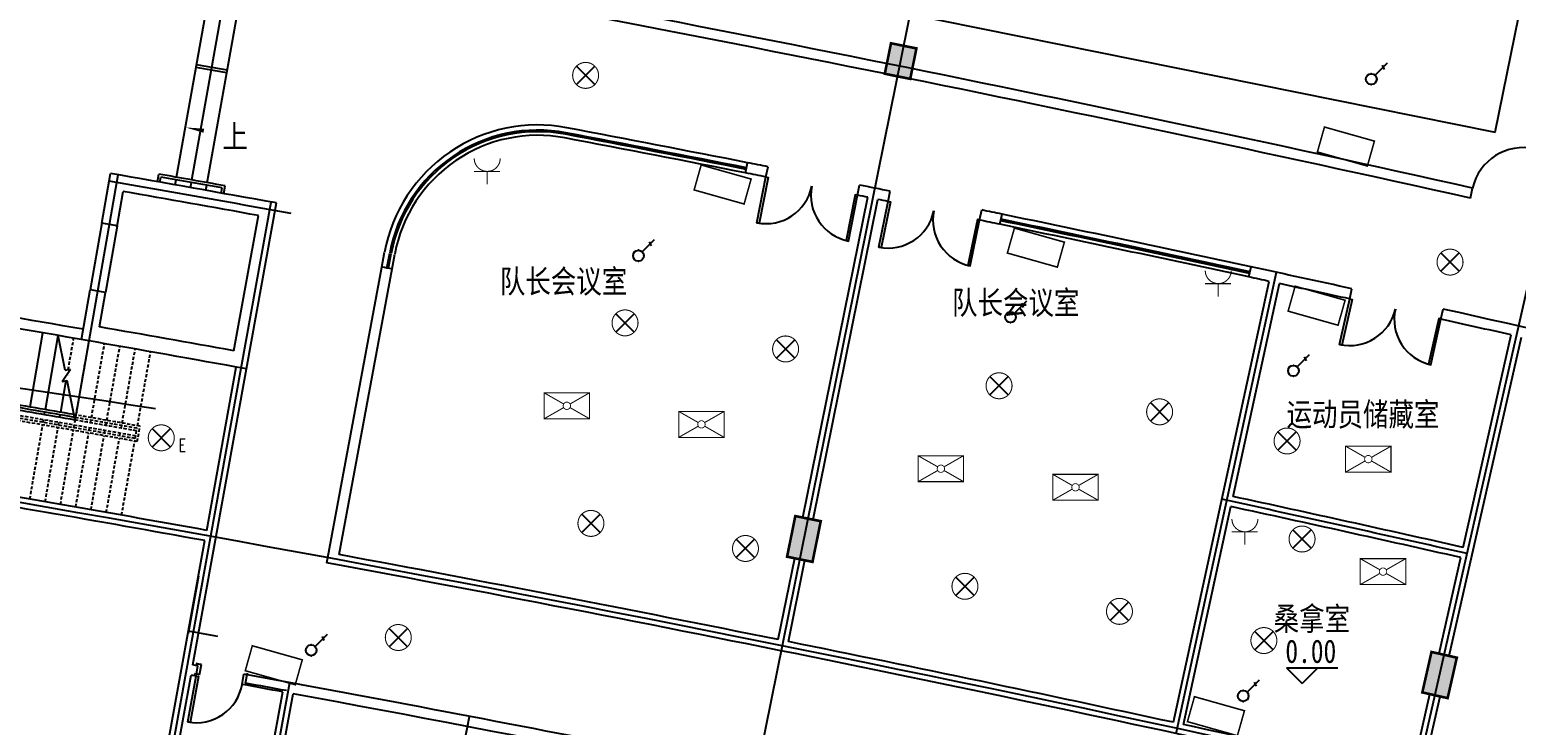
# Model space of a CAD drawing. Extents: x 23618587 to 48466785, y 42305484 to 86624613.
# Drawn here: x 24241519 to 24270158, y 43364513 to 43377924 of the extents above; entities that cross this region are included whole.
import ezdxf

# ---------------------------------------------------------------- set-up
doc = ezdxf.new("R2010")
doc.units = 0
doc.header["$MEASUREMENT"] = 0
doc.linetypes.add('HIDDEN', pattern=[9.525, 6.35, -3.175])
doc.layers.get('0').update_dxf_attribs({"linetype": 'CONTINUOUS'})
for name, color, linetype in [('AC-W', 7, 'CONTINUOUS'), ('楼控', 1, 'CONTINUOUS'), ('设备-动力', 3, 'CONTINUOUS'), ('设备-插座', 3, 'CONTINUOUS'), ('设备-照明', 3, 'CONTINUOUS'), ('设备-箱柜', 3, 'CONTINUOUS')]:
    doc.layers.add(name, color=color, linetype=linetype)
doc.styles.add('IDQSTYLE', font='simplex.shx', dxfattribs={"width": 0.7, "bigfont": 'hzfs1.shx'})
doc.styles.add('Q1', font='SimSun.ttf', dxfattribs={"width": 0.8, "height": 450})

# ---------------------------------------------------------------- blocks, each defined once
blk = doc.blocks.new('HC000426')
at = {"color": 0, "linetype": 'Continuous', "const_width": 0.3}
blk.add_lwpolyline([(5, 2.5), (-5, 2.5), (-5, -2.5), (5, -2.5)], close=True, dxfattribs=at)
at = {"color": 0, "style": 'IDQSTYLE', "width": 0.7}
blk.add_attdef('PSFHATT', (7, -2.5), '', height=2.5, dxfattribs=at)
blk = doc.blocks.new('HC002297100793')
at = {"color": 0}
for p, q in [((0.74, 1.78), (3.12, 4.17)), ((2.09, 3.72), (2.47, 2.92))]:
    blk.add_line(p, q, dxfattribs=at)
blk.add_circle((0, 1.04), 1.04, dxfattribs=at)
for p in [(-1.04, 1.04), (0, 2.08), (0, 0), (1.04, 1.04)]:
    blk.add_point(p, dxfattribs=at)
at = {"color": 0, "width": 0.7}
blk.add_attdef('PSFHATT', (3.15, 0), '', height=0.025, dxfattribs=at)
blk = doc.blocks.new('HC001494')
at = {"color": 0, "linetype": 'Continuous'}
for p, q in [((-1.77, 1.77), (1.77, -1.77)), ((1.77, 1.77), (-1.77, -1.77))]:
    blk.add_line(p, q, dxfattribs=at)
at = {"color": 0, "linetype": 'Continuous', "const_width": 0.2}
blk.add_lwpolyline([(1.77, -1.77, 0.198912), (2.5, 0, 0.198912), (1.77, 1.77, 0.198912), (0, 2.5, 0.198912), (-1.77, 1.77, 0.198912), (-2.5, 0, 0.198912), (-1.77, -1.77, 0.198912), (0, -2.5, 0.198912)], format="xyb", close=True, dxfattribs=at)
at = {"color": 0, "style": 'IDQSTYLE', "width": 0.7}
blk.add_attdef('PSFHATT', (4.5, -2.5), '', height=2.5, dxfattribs=at)
blk = doc.blocks.new('HC001847003903')
at = {"color": 0, "linetype": 'Continuous'}
for p, q in [((-1.77, 1.77), (1.77, -1.77)), ((1.77, 1.77), (-1.77, -1.77))]:
    blk.add_line(p, q, dxfattribs=at)
at = {"color": 0, "linetype": 'Continuous', "const_width": 0.2}
blk.add_lwpolyline([(1.77, -1.77, 0.198912), (2.5, 0, 0.198912), (1.77, 1.77, 0.198912), (0, 2.5, 0.198912), (-1.77, 1.77, 0.198912), (-2.5, 0, 0.198912), (-1.77, -1.77, 0.198912), (0, -2.5, 0.198912)], format="xyb", close=True, dxfattribs=at)
at = {"color": 0, "style": 'IDQSTYLE', "width": 0.7}
blk.add_attdef('E', (3.36, -2.66), '', height=2.5, dxfattribs=at)
at = {"color": 0, "width": 0.7}
blk.add_attdef('PSFHATT', (6.44, -2.66), '', height=2.5, dxfattribs=at)
blk = doc.blocks.new('HC000704')
at = {"color": 0, "linetype": 'Continuous', "const_width": 0.2}
for points in [[(-0.61, 0.35), (-4.38, 2.5)], [(-4.38, 2.5), (4.37, 2.5), (4.37, -2.5), (-4.38, -2.5), (-4.38, 2.5)], [(4.37, 2.5), (0.61, 0.35)], [(-0.61, -0.35), (-4.38, -2.5)], [(0.61, -0.35), (4.37, -2.5)]]:
    blk.add_lwpolyline(points, dxfattribs=at)
at = {"color": 0, "linetype": 'Continuous', "const_width": 0.16}
blk.add_lwpolyline([(0, -0.71, 0.198912), (0.5, -0.5, 0.198912), (0.71, 0, 0.198912), (0.5, 0.5, 0.198912), (0, 0.71, 0.198912), (-0.5, 0.5, 0.198912), (-0.71, 0, 0.198912), (-0.5, -0.5, 0.198912)], format="xyb", close=True, dxfattribs=at)
at = {"color": 0, "style": 'IDQSTYLE', "width": 0.7}
blk.add_attdef('PSFHATT', (6.37, -2.5), '', height=2.5, dxfattribs=at)
blk = doc.blocks.new('HC000133')
at = {"color": 0, "linetype": 'Continuous', "const_width": 0.2}
blk.add_lwpolyline([(-2.5, 5, 0.198912), (-1.77, 3.23, 0.198912), (0, 2.5, 0.198912), (1.77, 3.23, 0.198912), (2.5, 5)], format="xyb", dxfattribs=at)
for points in [[(-2.55, 2.48), (2.48, 2.48)], [(0, 2.5), (0, 0)]]:
    blk.add_lwpolyline(points, dxfattribs=at)
at = {"color": 0, "style": 'IDQSTYLE', "width": 0.7}
blk.add_attdef('PSFHATT', (4.5, 0), '', height=2.5, dxfattribs=at)

msp = doc.modelspace()

# ---------------------------------------------------------------- hatches: boundary and pattern name
at = {"layer": 'AC-W'}
for points in [[(24258482.83957, 43376975.09085), (24258601.7353, 43377563.19271), (24258111.64949, 43377662.26793), (24257992.75376, 43377074.16606)], [(24256758.51753, 43368447.72198), (24256268.44279, 43368546.85189), (24256109.83492, 43367762.7323), (24256599.90967, 43367663.60238)], [(24268524.83761, 43365926.95258), (24269012.51099, 43365816.61364), (24268835.96869, 43365036.33624), (24268348.29532, 43365146.67518)]]:
    msp.add_hatch(color=7, dxfattribs=at).paths.add_polyline_path(points)

# ---------------------------------------------------------------- linework, layer by layer
at = {"layer": 'AC-W', "color": 7, "ltscale": 300}
for p, q in [((24251320.4565, 43342817.09019), (24267246.23877, 43421572.99129)), ((24262985.28361, 43340318.06729), (24280721.08484, 43418686.19764)), ((24242386.65738, 43370348.03694), (24243223.24132, 43375125.34029)), ((24241753.24177, 43350146.67748), (24246173.41951, 43374600.39966)), ((24263606.75806, 43364353.33562), (24265538.30785, 43373245.97951)), ((24246005.04192, 43362483.4311), (24246531.46457, 43365335.25143)), ((24249445.21027, 43361836.78383), (24249990.24151, 43364685.10631))]:
    msp.add_line(p, q, dxfattribs=at)
at = {"layer": 'AC-W', "color": 7}
for p, q in [((24269752.72839, 43375946.16547), (24277879.13875, 43416132.74849)), ((24247209.03548, 43380504.88348), (24269752.23831, 43375946.26457)), ((24244348.60001, 43375079.4001), (24245107.66229, 43379362.66106)), ((24244643.60596, 43375027.03718), (24245405.00904, 43379309.88266)), ((24244938.58351, 43374974.513), (24245702.32715, 43379256.94171)), ((24242907.30687, 43374190.80804), (24243075.48613, 43375151.1938)), ((24255311.04718, 43375162.16636), (24255349.79743, 43375358.3765)), ((24255703.36801, 43375084.53738), (24255742.26083, 43375280.71931)), ((24243978.23361, 43374992.58455), (24244004.32744, 43375140.29748)), ((24244027.47165, 43374983.88885), (24244044.86754, 43375082.36414)), ((24244322.42545, 43374931.70145), (24244339.87515, 43375030.16722)), ((24244617.35068, 43374879.35286), (24244634.8542, 43374977.80907)), ((24244912.24752, 43374826.84304), (24244929.80484, 43374925.28968)), ((24245207.11509, 43374774.17216), (24245224.72622, 43374872.60919)), ((24245256.3332, 43374765.36435), (24245282.74989, 43374913.01989)), ((24257468.11232, 43374731.67905), (24257507.64649, 43374927.73273)), ((24269274.42645, 43374675.3913), (24269318.06102, 43374870.57333)), ((24243202.81017, 43374139.06058), (24243319.24196, 43374803.94303)), ((24245693.73154, 43371384.43028), (24246271.82321, 43374582.60325)), ((24256415.41598, 43368517.12288), (24257664.1054, 43374692.12004)), ((24256611.44588, 43368477.47091), (24257860.13751, 43374652.47901)), ((24258056.10179, 43374612.77758), (24258095.84965, 43374808.78805)), ((24245451.87299, 43371732.98147), (24245923.24007, 43374340.72264)), ((24259819.29076, 43374252.22782), (24259859.67941, 43374448.10727)), ((24260210.94913, 43374171.32288), (24260251.48012, 43374367.17292)), ((24242907.30687, 43374190.80804), (24242683.06787, 43372910.29369)), ((24243202.81017, 43374139.06058), (24242978.57117, 43372858.54623)), ((24248302.06746, 43373346.86991), (24248355.33573, 43373634.3047)), ((24248400.39324, 43373328.64789), (24248453.66151, 43373616.08267)), ((24248429.89097, 43373323.18128), (24248483.15924, 43373610.61607)), ((24248498.71901, 43373310.42586), (24248551.98728, 43373597.86065)), ((24247245.19003, 43367643.97492), (24248302.06746, 43373346.86991)), ((24247478.28563, 43367804.18243), (24248498.71901, 43373310.42586)), ((24265007.28998, 43373156.42473), (24265049.56406, 43373351.90594)), ((24242514.88862, 43371949.90793), (24242683.06787, 43372910.29369)), ((24242862.13938, 43372193.66378), (24242978.57117, 43372858.54623)), ((24263551.48638, 43364569.99514), (24265398.13292, 43373071.75373)), ((24264702.09111, 43368925.00484), (24265593.57564, 43373029.30209)), ((24266949.92923, 43372732.64134), (24266992.90932, 43372927.96854)), ((24268706.91985, 43372343.01744), (24268750.53847, 43372538.20304)), ((24241525.58823, 43370650.34959), (24241773.33413, 43372079.02799)), ((24241821.24432, 43370598.99602), (24242069.77918, 43372027.53738)), ((24242203.34799, 43371358.45175), (24242069.77918, 43372027.53738)), ((24269134.45846, 43367942.09905), (24270061.53209, 43372038.50419)), ((24268865.9918, 43365849.76446), (24270256.599, 43371994.35782)), ((24242116.872, 43370547.47918), (24242223.52991, 43371158.53441)), ((24242146.13294, 43371143.08374), (24242303.10983, 43371378.3671)), ((24242146.13294, 43371143.08374), (24242242.50123, 43371162.32163)), ((24242203.34799, 43371358.45175), (24242303.10983, 43371378.3671)), ((24242396.34318, 43370391.68189), (24242242.50123, 43371162.32163)), ((24244662.06026, 43365676.92158), (24245693.73154, 43371384.43028)), ((24244927.72295, 43368271.03483), (24245496.9209, 43371420.00515)), ((24263746.92911, 43364527.5435), (24264659.63946, 43368729.56211)), ((24241654.83475, 43350164.45551), (24244892.14808, 43368074.22419)), ((24255939.72073, 43366164.72301), (24256256.85187, 43367732.99443)), ((24268670.92245, 43365893.90003), (24269090.3121, 43367747.03214)), ((24256135.75284, 43366125.08199), (24256452.88177, 43367693.34246)), ((24244181.79949, 43363019.97788), (24244626.48539, 43365480.11093)), ((24244724.84924, 43365462.30272), (24244760.49715, 43365659.10015)), ((24244791.03923, 43365486.66162), (24244826.68714, 43365683.45904)), ((24245610.1391, 43365301.17763), (24245646.11561, 43365497.91525)), ((24245676.32909, 43365325.53653), (24245712.3056, 43365522.27415)), ((24265732.67221, 43365621.21397), (24266721.43206, 43365621.21397)), ((24265732.67221, 43365621.21397), (24266032.67221, 43365321.21397)), ((24266332.67221, 43365621.21397), (24266032.67221, 43365321.21397)), ((24245943.00661, 43362698.2517), (24246396.81925, 43365156.71754)), ((24246103.37886, 43362465.26942), (24246593.49651, 43365120.41253)), ((24268141.16528, 43363553.09354), (24268494.337, 43365113.6324)), ((24268336.23219, 43363508.94718), (24268689.40635, 43365069.49683))]:
    msp.add_line(p, q, dxfattribs=at)
at = {"layer": 'AC-W', "color": 7, "linetype": 'HIDDEN', "ltscale": 10}
for p, q in [((24242260.41333, 43371369.84364), (24242366.19575, 43371975.88307)), ((24242412.47118, 43370495.79909), (24242662.58375, 43371924.06506)), ((24242708.04178, 43370443.95575), (24242958.94308, 43371872.08339)), ((24243003.5837, 43370391.94919), (24243255.27366, 43371819.93805)), ((24243299.09686, 43370339.77943), (24243551.5754, 43371767.62907)), ((24243594.58116, 43370287.44647), (24243847.84821, 43371715.15646)), ((24241521.28845, 43368874.89437), (24241769.82331, 43370303.43574)), ((24241778.39348, 43370352.69578), (24241786.96365, 43370401.95583)), ((24241804.10398, 43370500.47592), (24241812.67415, 43370549.73597)), ((24242073.88514, 43370301.20265), (24242082.48251, 43370350.45795)), ((24242099.67726, 43370448.96857), (24242108.27463, 43370498.22387)), ((24242369.34833, 43370249.54633), (24242377.9729, 43370298.79688)), ((24242395.22204, 43370397.29798), (24242403.84661, 43370446.54853)), ((24242690.73824, 43370345.46419), (24242699.39001, 43370394.70997)), ((24242986.22578, 43370293.4672), (24242994.90474, 43370342.7082)), ((24243281.68455, 43370241.30704), (24243290.3907, 43370290.54323)), ((24243591.41206, 43369983.32259), (24243643.81214, 43370278.71086)), ((24241815.96402, 43368823.54345), (24242065.28777, 43370251.94734)), ((24242110.61119, 43368772.0298), (24242360.72376, 43370200.29578)), ((24242405.22987, 43368720.35344), (24242656.13117, 43370148.48107)), ((24242664.78294, 43370197.72685), (24242673.43471, 43370246.97263)), ((24242699.81996, 43368668.51437), (24242951.50992, 43370096.50322)), ((24242960.18888, 43370145.74422), (24242968.86785, 43370194.98521)), ((24242994.38138, 43368616.51263), (24243246.85992, 43370044.36226)), ((24243255.56608, 43370093.59846), (24243264.27224, 43370142.83465)), ((24243288.91404, 43368564.34821), (24243542.18108, 43369992.0582)), ((24243550.91443, 43370041.28958), (24243585.84782, 43370238.21509))]:
    msp.add_line(p, q, dxfattribs=at)
at = {"layer": 'AC-W', "color": 7, "const_width": 50}
for points in [[(24258482.83957, 43376975.09085), (24258601.7353, 43377563.19271), (24258111.64949, 43377662.26793), (24257992.75376, 43377074.16606)], [(24256758.51753, 43368447.72198), (24256268.44279, 43368546.85189), (24256109.83492, 43367762.7323), (24256599.90967, 43367663.60238)], [(24268524.83761, 43365926.95258), (24269012.51099, 43365816.61364), (24268835.96869, 43365036.33624), (24268348.29532, 43365146.67518)]]:
    msp.add_lwpolyline(points, close=True, dxfattribs=at)
at = {"layer": 'AC-W', "color": 7}
for points in [[(24245109.72788, 43375934.14595, 0, 0, 0.0003602214), (24244873.3481, 43375976.36495, 80, 0, 0.0004098929), (24244518.67741, 43376039.11831, 80, 80, 0)], [(24241007.93476, 43371475.54003, 0, 0, 0), (24241954.0139, 43371312.64662, 100, 0, 0), (24242269.72964, 43371256.48059, 0, 0, 0)]]:
    msp.add_lwpolyline(points, format="xyseb", dxfattribs=at)
for points in [[(24255703.36801, 43375084.53738), (24255747.49615, 43375075.72225), (24255571.19341, 43374193.15931), (24255527.06527, 43374201.97444)], [(24257468.43032, 43374731.614), (24257424.30535, 43374740.44504), (24257247.68471, 43373857.94566), (24257291.80968, 43373849.11463)], [(24258055.7835, 43374612.84121), (24258099.8728, 43374603.83381), (24257919.72492, 43373722.0477), (24257875.63561, 43373731.0551)], [(24259819.29076, 43374252.22782), (24259775.2047, 43374261.2511), (24259594.7392, 43373379.52994), (24259638.82526, 43373370.50666)], [(24266949.92923, 43372732.64134), (24266993.86373, 43372722.90689), (24266799.17465, 43371844.21686), (24266755.24014, 43371853.95132)], [(24268707.23909, 43372342.94667), (24268663.3081, 43372352.69695), (24268468.30251, 43371474.07711), (24268512.2335, 43371464.32683)], [(24244724.84924, 43365462.30272), (24244769.12195, 43365454.24497), (24244607.96695, 43364568.79081), (24244563.69425, 43364576.84856)]]:
    msp.add_lwpolyline(points, close=True, dxfattribs=at)
for centre, radius, start, end in [((24148685.34615, 42835267.72991), 552922.67138, 77.3982617039, 79.8620602048), ((24148685.34615, 42835267.72991), 552722.67138, 77.3982617039, 79.8620586459), ((24148703.11865, 42835366.13793), 550272.67138, 79.8880031947, 79.9506416927), ((24148703.11865, 42835366.13793), 550322.67138, 79.8880031947, 79.9506416796), ((24251305.10895, 43373087.64397), 3000, 79.197417118, 169.500890469), ((24148685.34615, 42835267.72991), 550522.67138, 78.8282161555, 79.1974171182), ((24251305.10895, 43373087.64397), 2900, 79.197417118, 169.500890469), ((24251305.10895, 43373087.64397), 2870, 79.197417118, 169.500890469), ((24251305.10895, 43373087.64397), 2800, 79.197417118, 169.500890469), ((24148685.34615, 42835267.72991), 550322.67138, 78.8282161555, 79.1974171182), ((24148685.34615, 42835267.72991), 550392.67138, 78.8282161555, 79.1974171182), ((24148685.34615, 42835267.72991), 550422.67138, 78.8282161555, 79.1974171182), ((24270293.94994, 43374651.47828), 1000.18089, 77.346440581, 167.346440576), ((24148685.34615, 42835267.72991), 548072.67138, 79.7435744932, 80.0829673225), ((24148685.34615, 42835267.72991), 550322.67138, 78.7865784838, 78.8282161555), ((24148685.34615, 42835267.72991), 550522.67138, 78.7865784838, 78.8282161555), ((24148685.34612, 42835267.72975), 548222.67154, 79.8514427626, 79.9871452629), ((24148685.34612, 42835267.72975), 548172.67154, 79.8566669222, 79.9819210913), ((24257468.43032, 43374731.614), 900, 168.682528665, 258.682528665), ((24148685.34615, 42835267.72991), 550522.67138, 78.5367521877, 78.5992086774), ((24148685.34615, 42835267.72991), 547772.67138, 79.7749480943, 80.0515965964), ((24148685.34615, 42835267.72991), 550322.67138, 78.5783917482, 78.5992086774), ((24148685.34615, 42835267.72991), 550322.67138, 78.5367521877, 78.55756914), ((24258055.7835, 43374612.84121), 900, 258.453432217, 348.453432211), ((24259819.29076, 43374252.22782), 900, 168.432793368, 258.432793376), ((24148685.34615, 42835267.72991), 550522.67138, 78.3077447265, 78.3493823999), ((24148685.34615, 42835267.72991), 550522.67138, 77.7973245296, 78.3077447265), ((24148685.34615, 42835267.72991), 547097.67138, 80.0515772419, 80.0830139628), ((24148685.34615, 42835267.72991), 550322.67138, 78.3077447265, 78.3493823999), ((24148685.34615, 42835267.72991), 550322.67138, 77.7973245296, 78.3077447265), ((24148685.34615, 42835267.72991), 550392.67138, 77.7973245296, 78.3077447265), ((24148685.34615, 42835267.72991), 550422.67138, 77.7973245296, 78.3077447265), ((24148685.34615, 42835267.72991), 547222.67138, 79.4904201837, 79.5113607548), ((24148685.34615, 42835267.72991), 550322.67138, 77.7556887446, 77.7973245296), ((24148685.34615, 42835267.72991), 550522.67138, 77.5903137126, 77.7973245296), ((24148685.34615, 42835267.72991), 545797.67138, 80.0515398205, 80.0830139628), ((24148685.34615, 42835267.72991), 550322.67138, 77.5903137126, 77.7348661385), ((24148685.34615, 42835267.72991), 545022.67138, 80.0830550779, 80.4205873863), ((24148685.34615, 42835267.72991), 544822.67138, 79.7435121314, 80.3995584203), ((24266949.92923, 43372732.64134), 900, 257.506948945, 347.506948951), ((24268707.23909, 43372342.94667), 900, 167.486310104, 257.486310107), ((24148685.34615, 42835267.72991), 550322.67138, 77.2583917367, 77.4029441656), ((24148685.34615, 42835267.72991), 550522.67138, 75.3235079886, 77.4029441656), ((24148685.34615, 42835267.72992), 545122.67136, 79.7750497877, 80.0515203175), ((24148685.34615, 42835267.72991), 543322.67138, 80.0693401589, 80.2307761562), ((24148685.34615, 42835267.72991), 543372.67138, 80.07138725, 80.2307756556), ((24148685.34615, 42835267.72991), 543272.67138, 80.0672926752, 80.2255034299), ((24148685.34615, 42835267.72991), 541422.67138, 79.7646109898, 80.4206572899), ((24148685.34615, 42835267.72991), 541622.67138, 79.7646070857, 80.3994962918), ((24148685.34615, 42835267.72991), 546122.67138, 77.2584718151, 77.7347860707), ((24148685.34615, 42835267.72991), 545922.67138, 77.2584756582, 77.7347822211), ((24148685.34615, 42835267.72991), 541622.67138, 78.5785589845, 79.4903119259), ((24148685.34615, 42835267.72991), 541422.67138, 77.3643659249, 79.5114729255), ((24148685.34615, 42835267.72991), 541622.67138, 77.75585598, 78.5574018918), ((24148759.7883, 42835660.74182), 530172.67138, 79.4743453433, 79.4743453433), ((24148766.30591, 42835659.45113), 530172.67138, 78.1227654299, 78.1227654299), ((24148779.34207, 42835656.52904), 530172.67138, 76.2090487924, 76.2090487924), ((24148751.53614, 42835292.08881), 539022.67138, 79.7327654659, 79.7433989726), ((24148685.34615, 42835267.72991), 538822.67138, 79.7327654659, 79.7433989726), ((24148685.34615, 42835267.72991), 539022.67138, 79.7327654659, 79.7433989726), ((24148751.53614, 42835292.08881), 538822.67138, 79.7327654659, 79.7433989726), ((24148685.34615, 42835267.72991), 539022.67138, 77.958644019, 79.6370815919), ((24244724.84924, 43365462.30272), 900, 259.684923524, 349.684923527), ((24148685.34615, 42835267.72991), 538822.67138, 79.55203113, 79.6370815919), ((24148751.53614, 42835292.08881), 538822.67138, 79.55203113, 79.6370815919), ((24148685.34615, 42835267.72991), 538822.67138, 78.064961503, 79.5307641138), ((24148685.34615, 42835267.72991), 541622.67138, 77.3643659249, 77.7346989034)]:
    msp.add_arc(centre, radius, start, end, dxfattribs=at)
at = {"layer": 'AC-W', "color": 7, "ltscale": 300}
for centre, radius, start, end in [((24148685.34615, 42835267.72991), 547922.67138, 79.7105309893, 80.0829716151), ((24185605.39084, 42994727.51463), 380386.63045, 81.1780491809, 83.5005665443), ((24148685.34615, 42835267.72991), 541522.67138, 72.0437285067, 80.4223031797), ((24148685.34615, 42835267.72991), 546022.67138, 77.2479804416, 77.7557707319)]:
    msp.add_arc(centre, radius, start, end, dxfattribs=at)
at = {"layer": 'AC-W', "color": 7, "linetype": 'HIDDEN', "ltscale": 10}
for radius, start, end in [(543072.67138, 79.9354489091, 80.2307785791), (543122.67138, 79.9407240684, 80.2255034299), (543172.67138, 79.9407240684, 80.2255034299), (543372.67138, 79.9354518223, 80.07138725), (543322.67138, 79.9407240684, 80.0693401589), (543272.67138, 79.9407240684, 80.0672926752)]:
    msp.add_arc((24148685.34615, 42835267.72991), radius, start, end, dxfattribs=at)
at = {"layer": '楼控'}
for p, q in [((24244577.10659, 43366287.75635), (24244777.13179, 43367394.90331)), ((24245140.19631, 43366226.39978), (24244578.25185, 43366327.92474))]:
    msp.add_line(p, q, dxfattribs=at)
at = {"layer": '楼控', "color": 7}
msp.add_arc((24255703.36801, 43375084.53738), 900, 258.703167512, 348.70316751, dxfattribs=at)

# ---------------------------------------------------------------- block references
at = {"layer": '设备-动力', "xscale": 100, "yscale": 100, "zscale": 100}
for p in [(24251867.13098, 43370672.83942), (24254460.44475, 43370314.22644), (24259072.84009, 43369460.1271), (24267307.60214, 43369644.00871), (24261666.15385, 43369101.51413), (24267591.3475, 43367475.55577)]:
    msp.add_blockref('HC000704', p, dxfattribs=at)
at = {"layer": '设备-插座', "xscale": 100, "yscale": 100, "zscale": 100}
for p in [(24250332.51665, 43374941.88384), (24264416.76343, 43372779.13071), (24264929.85106, 43367993.16085)]:
    msp.add_blockref('HC000133', p, dxfattribs=at)
at = {"layer": '设备-照明', "color": 3, "xscale": 100, "yscale": 100, "zscale": 100}
for p in [(24252228.31905, 43377042.64986), (24268882.34789, 43373442.95092), (24252988.06495, 43372271.32568), (24256081.12983, 43371768.70264), (24260193.77405, 43371058.61337), (24263286.83893, 43370555.99033), (24265742.72169, 43369994.39497), (24252330.78866, 43368404.99458), (24266031.52454, 43368103.83458), (24255307.86361, 43367921.70319), (24259536.49776, 43367192.28227), (24262513.57271, 43366708.99088), (24248619.75411, 43366205.0964), (24265295.7134, 43366146.50446)]:
    msp.add_blockref('HC001494', p, dxfattribs=at)
at = {"layer": '设备-照明', "xscale": 100, "yscale": 100, "zscale": 100}
for p in [(24267365.00185, 43376866.98522), (24253245.58363, 43373462.40808), (24260413.93065, 43372276.50767), (24265864.7809, 43371244.68055), (24246941.17481, 43365855.02274), (24264896.99801, 43364974.52284)]:
    msp.add_blockref('HC002297100793', p, dxfattribs=at)
at = {"layer": '设备-照明', "color": 3}
ref = msp.add_blockref('HC001847003903', (24244053.09017, 43370055.05342), dxfattribs=dict(at, xscale=100, yscale=100, zscale=100))
ref.add_attrib('E', 'E', (24244388.92129, 43369788.64931), dxfattribs={"layer": '0', "color": 0, "height": 250, "style": 'IDQSTYLE', "width": 0.7})
at = {"layer": '设备-箱柜', "color": 142, "extrusion": (-1.91543e-12, -6.79408e-12, -1), "xscale": 100, "yscale": 100, "zscale": 100, "rotation": 195.7445776795601}
for p in [(-24266876.06856, 43375670.9112, -0.00034), (-24254868.06936, 43374939.18718, -0.00034), (-24260902.99977, 43373722.56448, -0.00034), (-24266311.55017, 43372602.30794, -0.00034), (-24246220.53436, 43365669.98573, -0.00034), (-24264372.18132, 43364688.23753, -0.00034)]:
    msp.add_blockref('HC000426', p, dxfattribs=at)

# ---------------------------------------------------------------- texts
at = {"layer": 'AC-W', "color": 7, "style": 'Q1', "width": 0.8}
for s, p in [('上', (24245231.94017, 43375640.29676)), ('队长会议室', (24250575.3981, 43372847.15098)), ('队长会议室', (24259286.89106, 43372437.44231)), ('运动员储藏室', (24265732.52951, 43370282.57005)), ('桑拿室', (24265484.94081, 43366341.32304)), ('0.00', (24265710.24215, 43365716.02187))]:
    msp.add_text(s, height=450, dxfattribs=at).set_placement(p)

doc.saveas('drawing.dxf')
